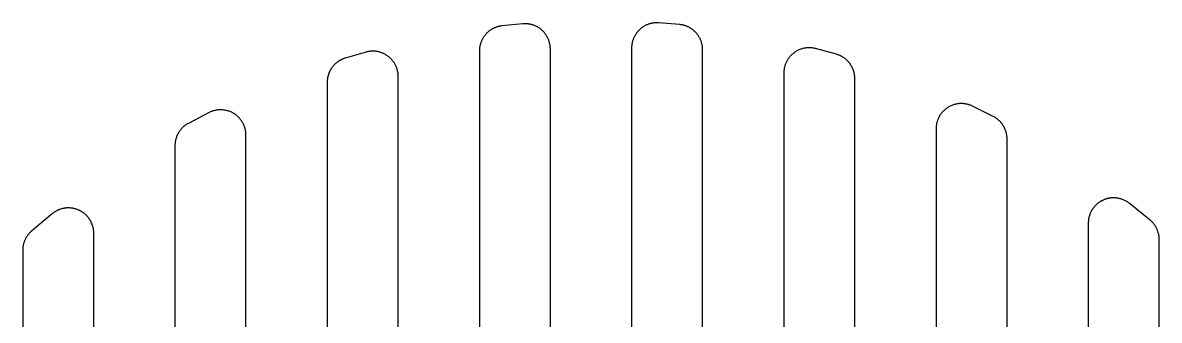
# Model space of a CAD drawing. Extents: x -1153 to -755, y -14 to 479.
# Drawn here: x -1081.72 to -1059.32, y 25.67 to 31.53 of the extents above; entities that cross this region are included whole.
import ezdxf

# ---------------------------------------------------------------- set-up
doc = ezdxf.new("R2010")
doc.units = 0
doc.layers.add('000__杂项', color=18, linetype='CONTINUOUS')

msp = doc.modelspace()

# ---------------------------------------------------------------- linework, layer by layer
at = {"layer": '000__杂项'}
for points in [[(-1071.863, 31.512), (-1072.275, 31.471), (-1072.286, 31.47), (-1072.296, 31.468), (-1072.307, 31.467), (-1072.317, 31.465), (-1072.328, 31.463), (-1072.338, 31.46), (-1072.349, 31.457), (-1072.36, 31.455), (-1072.37, 31.451), (-1072.381, 31.448), (-1072.391, 31.444), (-1072.402, 31.44), (-1072.412, 31.436), (-1072.423, 31.431), (-1072.433, 31.427), (-1072.444, 31.422), (-1072.454, 31.416), (-1072.464, 31.411), (-1072.474, 31.405), (-1072.484, 31.399), (-1072.494, 31.393), (-1072.504, 31.386), (-1072.513, 31.379), (-1072.523, 31.372), (-1072.532, 31.365), (-1072.541, 31.358), (-1072.551, 31.35), (-1072.559, 31.342), (-1072.568, 31.334), (-1072.577, 31.325), (-1072.585, 31.317), (-1072.593, 31.308), (-1072.601, 31.299), (-1072.608, 31.29), (-1072.616, 31.28), (-1072.623, 31.271), (-1072.63, 31.261), (-1072.637, 31.251), (-1072.643, 31.241), (-1072.649, 31.231), (-1072.655, 31.221), (-1072.661, 31.211), (-1072.666, 31.2), (-1072.672, 31.19), (-1072.676, 31.179), (-1072.681, 31.168), (-1072.685, 31.158), (-1072.69, 31.147), (-1072.693, 31.136), (-1072.697, 31.125), (-1072.7, 31.114), (-1072.703, 31.103), (-1072.706, 31.092), (-1072.709, 31.082), (-1072.711, 31.071), (-1072.713, 31.06), (-1072.715, 31.049), (-1072.716, 31.038), (-1072.718, 31.027), (-1072.719, 31.017), (-1072.719, 31.006), (-1072.72, 30.995), (-1072.72, 30.985), (-1072.72, 30.974)], [(-1071.32, 31.014), (-1071.32, 31.025), (-1071.321, 31.037), (-1071.322, 31.049), (-1071.323, 31.061), (-1071.324, 31.073), (-1071.325, 31.085), (-1071.327, 31.097), (-1071.329, 31.109), (-1071.332, 31.121), (-1071.335, 31.133), (-1071.338, 31.145), (-1071.342, 31.158), (-1071.345, 31.17), (-1071.35, 31.182), (-1071.354, 31.194), (-1071.359, 31.206), (-1071.364, 31.218), (-1071.37, 31.23), (-1071.376, 31.242), (-1071.382, 31.254), (-1071.389, 31.266), (-1071.395, 31.277), (-1071.403, 31.289), (-1071.41, 31.3), (-1071.418, 31.311), (-1071.427, 31.322), (-1071.435, 31.332), (-1071.444, 31.343), (-1071.453, 31.353), (-1071.463, 31.363), (-1071.472, 31.373), (-1071.482, 31.382), (-1071.493, 31.391), (-1071.503, 31.4), (-1071.514, 31.409), (-1071.525, 31.417), (-1071.536, 31.425), (-1071.547, 31.432), (-1071.559, 31.44), (-1071.57, 31.447), (-1071.582, 31.453), (-1071.594, 31.46), (-1071.606, 31.466), (-1071.619, 31.471), (-1071.631, 31.476), (-1071.643, 31.481), (-1071.656, 31.486), (-1071.668, 31.49), (-1071.681, 31.494), (-1071.693, 31.497), (-1071.706, 31.5), (-1071.718, 31.503), (-1071.731, 31.506), (-1071.743, 31.508), (-1071.755, 31.509), (-1071.768, 31.511), (-1071.78, 31.512), (-1071.792, 31.513), (-1071.804, 31.513), (-1071.816, 31.514), (-1071.828, 31.514), (-1071.84, 31.513), (-1071.852, 31.513), (-1071.863, 31.512)], [(-1068.773, 31.498), (-1069.185, 31.532), (-1069.196, 31.533), (-1069.208, 31.533), (-1069.22, 31.533), (-1069.232, 31.533), (-1069.243, 31.533), (-1069.255, 31.532), (-1069.268, 31.531), (-1069.28, 31.53), (-1069.292, 31.528), (-1069.304, 31.526), (-1069.317, 31.524), (-1069.329, 31.521), (-1069.341, 31.519), (-1069.354, 31.515), (-1069.366, 31.512), (-1069.378, 31.508), (-1069.391, 31.503), (-1069.403, 31.499), (-1069.415, 31.494), (-1069.427, 31.489), (-1069.439, 31.483), (-1069.451, 31.477), (-1069.463, 31.471), (-1069.474, 31.464), (-1069.486, 31.457), (-1069.497, 31.45), (-1069.508, 31.442), (-1069.519, 31.434), (-1069.53, 31.426), (-1069.541, 31.417), (-1069.551, 31.408), (-1069.561, 31.399), (-1069.571, 31.39), (-1069.581, 31.38), (-1069.59, 31.37), (-1069.599, 31.36), (-1069.608, 31.35), (-1069.616, 31.339), (-1069.624, 31.328), (-1069.632, 31.317), (-1069.639, 31.306), (-1069.646, 31.295), (-1069.653, 31.283), (-1069.66, 31.272), (-1069.666, 31.26), (-1069.672, 31.248), (-1069.677, 31.237), (-1069.682, 31.225), (-1069.687, 31.213), (-1069.692, 31.2), (-1069.696, 31.188), (-1069.7, 31.176), (-1069.703, 31.164), (-1069.706, 31.152), (-1069.709, 31.14), (-1069.711, 31.128), (-1069.714, 31.116), (-1069.715, 31.104), (-1069.717, 31.092), (-1069.718, 31.08), (-1069.719, 31.068), (-1069.72, 31.056), (-1069.72, 31.045), (-1069.72, 31.033)], [(-1068.32, 31), (-1068.32, 31.011), (-1068.321, 31.021), (-1068.321, 31.032), (-1068.322, 31.043), (-1068.323, 31.054), (-1068.325, 31.064), (-1068.326, 31.075), (-1068.328, 31.086), (-1068.33, 31.097), (-1068.332, 31.108), (-1068.335, 31.119), (-1068.338, 31.13), (-1068.341, 31.141), (-1068.344, 31.152), (-1068.348, 31.163), (-1068.352, 31.174), (-1068.356, 31.185), (-1068.36, 31.196), (-1068.365, 31.207), (-1068.37, 31.217), (-1068.375, 31.228), (-1068.381, 31.239), (-1068.387, 31.249), (-1068.393, 31.259), (-1068.399, 31.269), (-1068.406, 31.28), (-1068.413, 31.289), (-1068.42, 31.299), (-1068.427, 31.309), (-1068.435, 31.318), (-1068.442, 31.327), (-1068.45, 31.336), (-1068.459, 31.345), (-1068.467, 31.354), (-1068.476, 31.362), (-1068.485, 31.37), (-1068.494, 31.378), (-1068.503, 31.386), (-1068.512, 31.394), (-1068.522, 31.401), (-1068.531, 31.408), (-1068.541, 31.415), (-1068.551, 31.421), (-1068.561, 31.428), (-1068.571, 31.434), (-1068.582, 31.439), (-1068.592, 31.445), (-1068.602, 31.45), (-1068.613, 31.455), (-1068.623, 31.46), (-1068.634, 31.464), (-1068.645, 31.468), (-1068.655, 31.472), (-1068.666, 31.476), (-1068.677, 31.479), (-1068.688, 31.482), (-1068.698, 31.485), (-1068.709, 31.488), (-1068.72, 31.49), (-1068.731, 31.492), (-1068.741, 31.494), (-1068.752, 31.495), (-1068.762, 31.497), (-1068.773, 31.498)], [(-1074.954, 30.955), (-1075.366, 30.836), (-1075.375, 30.833), (-1075.384, 30.83), (-1075.393, 30.827), (-1075.401, 30.823), (-1075.41, 30.82), (-1075.419, 30.816), (-1075.428, 30.812), (-1075.437, 30.808), (-1075.446, 30.804), (-1075.454, 30.799), (-1075.463, 30.794), (-1075.471, 30.79), (-1075.48, 30.785), (-1075.488, 30.779), (-1075.497, 30.774), (-1075.505, 30.768), (-1075.513, 30.762), (-1075.521, 30.756), (-1075.529, 30.75), (-1075.537, 30.744), (-1075.545, 30.737), (-1075.553, 30.731), (-1075.56, 30.724), (-1075.568, 30.717), (-1075.575, 30.71), (-1075.582, 30.702), (-1075.589, 30.695), (-1075.596, 30.687), (-1075.603, 30.679), (-1075.609, 30.671), (-1075.616, 30.663), (-1075.622, 30.655), (-1075.628, 30.647), (-1075.634, 30.638), (-1075.64, 30.63), (-1075.645, 30.621), (-1075.651, 30.612), (-1075.656, 30.603), (-1075.661, 30.594), (-1075.665, 30.585), (-1075.67, 30.576), (-1075.674, 30.567), (-1075.679, 30.557), (-1075.683, 30.548), (-1075.686, 30.539), (-1075.69, 30.529), (-1075.693, 30.52), (-1075.696, 30.51), (-1075.699, 30.5), (-1075.702, 30.491), (-1075.705, 30.481), (-1075.707, 30.472), (-1075.709, 30.462), (-1075.711, 30.452), (-1075.713, 30.443), (-1075.715, 30.433), (-1075.716, 30.423), (-1075.717, 30.414), (-1075.718, 30.404), (-1075.719, 30.395), (-1075.72, 30.385), (-1075.72, 30.376), (-1075.72, 30.367), (-1075.72, 30.357)], [(-1074.32, 30.473), (-1074.321, 30.486), (-1074.321, 30.499), (-1074.322, 30.511), (-1074.323, 30.524), (-1074.324, 30.537), (-1074.326, 30.55), (-1074.329, 30.564), (-1074.331, 30.577), (-1074.334, 30.59), (-1074.338, 30.604), (-1074.341, 30.617), (-1074.346, 30.631), (-1074.35, 30.644), (-1074.355, 30.657), (-1074.361, 30.671), (-1074.367, 30.684), (-1074.373, 30.697), (-1074.38, 30.71), (-1074.387, 30.723), (-1074.395, 30.736), (-1074.403, 30.749), (-1074.411, 30.761), (-1074.42, 30.773), (-1074.43, 30.785), (-1074.439, 30.797), (-1074.449, 30.809), (-1074.46, 30.82), (-1074.471, 30.831), (-1074.482, 30.842), (-1074.494, 30.852), (-1074.505, 30.862), (-1074.518, 30.871), (-1074.53, 30.881), (-1074.543, 30.889), (-1074.556, 30.898), (-1074.569, 30.906), (-1074.583, 30.913), (-1074.596, 30.92), (-1074.61, 30.927), (-1074.624, 30.933), (-1074.638, 30.939), (-1074.652, 30.944), (-1074.667, 30.949), (-1074.681, 30.954), (-1074.695, 30.958), (-1074.71, 30.961), (-1074.724, 30.964), (-1074.739, 30.967), (-1074.753, 30.969), (-1074.767, 30.971), (-1074.782, 30.972), (-1074.796, 30.973), (-1074.81, 30.973), (-1074.824, 30.973), (-1074.838, 30.973), (-1074.851, 30.973), (-1074.865, 30.971), (-1074.878, 30.97), (-1074.891, 30.968), (-1074.904, 30.966), (-1074.917, 30.964), (-1074.929, 30.961), (-1074.942, 30.959), (-1074.954, 30.955)], [(-1072.72, 30.974), (-1072.72, -1.974)], [(-1071.32, -2.014), (-1071.32, 31.014)], [(-1069.72, 31.033), (-1069.72, -2.033)], [(-1068.32, -2), (-1068.32, 31)], [(-1065.682, 30.912), (-1066.094, 31.025), (-1066.106, 31.027), (-1066.119, 31.03), (-1066.131, 31.033), (-1066.144, 31.035), (-1066.157, 31.037), (-1066.17, 31.038), (-1066.183, 31.039), (-1066.197, 31.04), (-1066.21, 31.041), (-1066.224, 31.041), (-1066.238, 31.04), (-1066.252, 31.04), (-1066.266, 31.039), (-1066.28, 31.037), (-1066.294, 31.035), (-1066.308, 31.033), (-1066.322, 31.03), (-1066.337, 31.027), (-1066.351, 31.023), (-1066.365, 31.019), (-1066.379, 31.015), (-1066.394, 31.01), (-1066.408, 31.004), (-1066.421, 30.998), (-1066.435, 30.992), (-1066.449, 30.985), (-1066.462, 30.978), (-1066.476, 30.971), (-1066.489, 30.963), (-1066.501, 30.954), (-1066.514, 30.945), (-1066.526, 30.936), (-1066.538, 30.927), (-1066.55, 30.917), (-1066.561, 30.906), (-1066.572, 30.896), (-1066.583, 30.885), (-1066.593, 30.874), (-1066.603, 30.862), (-1066.613, 30.851), (-1066.622, 30.839), (-1066.631, 30.826), (-1066.639, 30.814), (-1066.647, 30.801), (-1066.655, 30.789), (-1066.662, 30.776), (-1066.668, 30.763), (-1066.675, 30.75), (-1066.68, 30.736), (-1066.686, 30.723), (-1066.691, 30.71), (-1066.695, 30.697), (-1066.7, 30.683), (-1066.703, 30.67), (-1066.707, 30.657), (-1066.71, 30.643), (-1066.712, 30.63), (-1066.714, 30.617), (-1066.716, 30.604), (-1066.718, 30.591), (-1066.719, 30.578), (-1066.72, 30.566), (-1066.72, 30.553), (-1066.72, 30.541)], [(-1065.32, 30.431), (-1065.32, 30.441), (-1065.321, 30.45), (-1065.321, 30.46), (-1065.322, 30.469), (-1065.323, 30.479), (-1065.324, 30.488), (-1065.325, 30.498), (-1065.326, 30.508), (-1065.328, 30.518), (-1065.33, 30.527), (-1065.332, 30.537), (-1065.334, 30.547), (-1065.336, 30.557), (-1065.339, 30.566), (-1065.342, 30.576), (-1065.345, 30.586), (-1065.348, 30.595), (-1065.352, 30.605), (-1065.355, 30.615), (-1065.359, 30.624), (-1065.363, 30.633), (-1065.367, 30.643), (-1065.372, 30.652), (-1065.377, 30.661), (-1065.381, 30.671), (-1065.387, 30.68), (-1065.392, 30.689), (-1065.397, 30.698), (-1065.403, 30.706), (-1065.409, 30.715), (-1065.415, 30.724), (-1065.421, 30.732), (-1065.427, 30.74), (-1065.434, 30.748), (-1065.441, 30.756), (-1065.447, 30.764), (-1065.455, 30.772), (-1065.462, 30.78), (-1065.469, 30.787), (-1065.476, 30.794), (-1065.484, 30.801), (-1065.492, 30.808), (-1065.5, 30.815), (-1065.508, 30.821), (-1065.516, 30.828), (-1065.524, 30.834), (-1065.532, 30.84), (-1065.541, 30.846), (-1065.549, 30.851), (-1065.558, 30.857), (-1065.566, 30.862), (-1065.575, 30.867), (-1065.584, 30.872), (-1065.592, 30.876), (-1065.601, 30.881), (-1065.61, 30.885), (-1065.619, 30.889), (-1065.628, 30.893), (-1065.637, 30.896), (-1065.646, 30.9), (-1065.655, 30.903), (-1065.664, 30.906), (-1065.673, 30.909), (-1065.682, 30.912)], [(-1074.32, -1.473), (-1074.32, 30.473)], [(-1066.72, 30.541), (-1066.72, -1.541)], [(-1075.72, 30.357), (-1075.72, -1.357)], [(-1065.32, -1.431), (-1065.32, 30.431)], [(-1077.32, 29.319), (-1077.321, 29.332), (-1077.321, 29.346), (-1077.322, 29.36), (-1077.323, 29.374), (-1077.325, 29.388), (-1077.327, 29.402), (-1077.33, 29.416), (-1077.333, 29.431), (-1077.337, 29.445), (-1077.341, 29.46), (-1077.345, 29.474), (-1077.35, 29.489), (-1077.356, 29.503), (-1077.362, 29.518), (-1077.368, 29.533), (-1077.375, 29.547), (-1077.383, 29.561), (-1077.391, 29.576), (-1077.4, 29.59), (-1077.409, 29.603), (-1077.419, 29.617), (-1077.429, 29.63), (-1077.44, 29.644), (-1077.451, 29.656), (-1077.463, 29.669), (-1077.475, 29.681), (-1077.488, 29.693), (-1077.501, 29.704), (-1077.515, 29.715), (-1077.529, 29.725), (-1077.543, 29.735), (-1077.558, 29.744), (-1077.573, 29.753), (-1077.588, 29.762), (-1077.603, 29.769), (-1077.619, 29.777), (-1077.635, 29.783), (-1077.651, 29.79), (-1077.668, 29.795), (-1077.684, 29.8), (-1077.701, 29.804), (-1077.717, 29.808), (-1077.734, 29.811), (-1077.75, 29.814), (-1077.767, 29.816), (-1077.783, 29.818), (-1077.8, 29.819), (-1077.816, 29.819), (-1077.832, 29.819), (-1077.848, 29.818), (-1077.864, 29.817), (-1077.879, 29.815), (-1077.894, 29.813), (-1077.909, 29.811), (-1077.924, 29.808), (-1077.939, 29.805), (-1077.953, 29.801), (-1077.967, 29.797), (-1077.981, 29.793), (-1077.994, 29.788), (-1078.007, 29.783), (-1078.02, 29.777), (-1078.032, 29.772), (-1078.044, 29.766)], [(-1062.592, 29.688), (-1063.004, 29.892), (-1063.016, 29.898), (-1063.028, 29.903), (-1063.041, 29.908), (-1063.054, 29.913), (-1063.068, 29.918), (-1063.081, 29.922), (-1063.095, 29.926), (-1063.109, 29.929), (-1063.124, 29.932), (-1063.139, 29.935), (-1063.154, 29.937), (-1063.169, 29.939), (-1063.184, 29.94), (-1063.2, 29.941), (-1063.216, 29.942), (-1063.232, 29.941), (-1063.248, 29.941), (-1063.264, 29.94), (-1063.28, 29.938), (-1063.297, 29.936), (-1063.313, 29.933), (-1063.329, 29.93), (-1063.346, 29.926), (-1063.362, 29.921), (-1063.378, 29.916), (-1063.394, 29.91), (-1063.41, 29.904), (-1063.426, 29.897), (-1063.441, 29.89), (-1063.457, 29.882), (-1063.472, 29.874), (-1063.487, 29.865), (-1063.501, 29.855), (-1063.515, 29.845), (-1063.529, 29.835), (-1063.542, 29.824), (-1063.555, 29.813), (-1063.568, 29.801), (-1063.58, 29.789), (-1063.591, 29.777), (-1063.602, 29.764), (-1063.613, 29.751), (-1063.623, 29.738), (-1063.633, 29.724), (-1063.642, 29.71), (-1063.65, 29.697), (-1063.659, 29.682), (-1063.666, 29.668), (-1063.673, 29.654), (-1063.68, 29.639), (-1063.686, 29.625), (-1063.691, 29.61), (-1063.696, 29.596), (-1063.7, 29.581), (-1063.704, 29.567), (-1063.708, 29.553), (-1063.711, 29.538), (-1063.714, 29.524), (-1063.716, 29.51), (-1063.717, 29.496), (-1063.719, 29.482), (-1063.72, 29.468), (-1063.72, 29.455), (-1063.72, 29.442)], [(-1078.044, 29.766), (-1078.456, 29.552), (-1078.47, 29.545), (-1078.484, 29.536), (-1078.498, 29.527), (-1078.512, 29.518), (-1078.525, 29.508), (-1078.538, 29.498), (-1078.551, 29.487), (-1078.564, 29.475), (-1078.576, 29.463), (-1078.587, 29.451), (-1078.599, 29.438), (-1078.61, 29.425), (-1078.62, 29.412), (-1078.631, 29.398), (-1078.64, 29.383), (-1078.649, 29.369), (-1078.658, 29.354), (-1078.666, 29.338), (-1078.674, 29.323), (-1078.681, 29.307), (-1078.687, 29.291), (-1078.693, 29.275), (-1078.698, 29.259), (-1078.703, 29.243), (-1078.707, 29.226), (-1078.711, 29.21), (-1078.714, 29.193), (-1078.716, 29.177), (-1078.718, 29.16), (-1078.719, 29.144), (-1078.72, 29.128), (-1078.72, 29.112)], [(-1062.32, 29.243), (-1062.321, 29.259), (-1062.321, 29.276), (-1062.323, 29.292), (-1062.325, 29.309), (-1062.327, 29.326), (-1062.33, 29.342), (-1062.334, 29.359), (-1062.338, 29.376), (-1062.343, 29.392), (-1062.349, 29.409), (-1062.355, 29.425), (-1062.358, 29.433), (-1062.361, 29.441), (-1062.365, 29.449), (-1062.369, 29.457), (-1062.372, 29.465), (-1062.376, 29.473), (-1062.38, 29.481), (-1062.385, 29.488), (-1062.389, 29.496), (-1062.394, 29.503), (-1062.398, 29.511), (-1062.403, 29.518), (-1062.408, 29.525), (-1062.413, 29.533), (-1062.418, 29.54), (-1062.423, 29.547), (-1062.429, 29.554), (-1062.434, 29.561), (-1062.44, 29.567), (-1062.446, 29.574), (-1062.457, 29.587), (-1062.469, 29.599), (-1062.482, 29.611), (-1062.495, 29.622), (-1062.508, 29.633), (-1062.521, 29.644), (-1062.535, 29.653), (-1062.549, 29.663), (-1062.563, 29.672), (-1062.577, 29.68), (-1062.592, 29.688)], [(-1063.72, 29.442), (-1063.72, -0.442)], [(-1077.32, -0.319), (-1077.32, 29.319)], [(-1062.32, -0.243), (-1062.32, 29.243)], [(-1078.72, 29.112), (-1078.72, -0.112)], [(-1059.501, 27.648), (-1059.913, 27.979), (-1059.925, 27.988), (-1059.936, 27.996), (-1059.949, 28.004), (-1059.961, 28.012), (-1059.974, 28.02), (-1059.988, 28.027), (-1060.002, 28.034), (-1060.016, 28.041), (-1060.031, 28.047), (-1060.046, 28.053), (-1060.062, 28.059), (-1060.078, 28.064), (-1060.094, 28.068), (-1060.111, 28.072), (-1060.12, 28.074), (-1060.128, 28.076), (-1060.137, 28.077), (-1060.146, 28.079), (-1060.154, 28.08), (-1060.163, 28.081), (-1060.172, 28.082), (-1060.181, 28.083), (-1060.19, 28.083), (-1060.2, 28.084), (-1060.209, 28.084), (-1060.218, 28.084), (-1060.227, 28.084), (-1060.237, 28.084), (-1060.246, 28.084), (-1060.255, 28.083), (-1060.265, 28.082), (-1060.274, 28.082), (-1060.283, 28.08), (-1060.293, 28.079), (-1060.302, 28.078), (-1060.312, 28.076), (-1060.321, 28.074), (-1060.33, 28.072), (-1060.34, 28.07), (-1060.349, 28.068), (-1060.359, 28.065), (-1060.368, 28.062), (-1060.377, 28.059), (-1060.386, 28.056), (-1060.395, 28.053), (-1060.404, 28.049), (-1060.413, 28.046), (-1060.422, 28.042), (-1060.431, 28.038), (-1060.44, 28.034), (-1060.449, 28.029), (-1060.457, 28.025), (-1060.466, 28.02), (-1060.474, 28.015), (-1060.483, 28.01), (-1060.491, 28.005), (-1060.499, 27.999), (-1060.507, 27.994), (-1060.515, 27.988), (-1060.523, 27.983), (-1060.53, 27.977), (-1060.538, 27.971), (-1060.545, 27.964), (-1060.552, 27.958), (-1060.56, 27.952), (-1060.566, 27.945), (-1060.573, 27.939), (-1060.58, 27.932), (-1060.586, 27.925), (-1060.593, 27.918), (-1060.599, 27.911), (-1060.605, 27.904), (-1060.611, 27.897), (-1060.617, 27.889), (-1060.622, 27.882), (-1060.628, 27.875), (-1060.633, 27.867), (-1060.638, 27.86), (-1060.643, 27.852), (-1060.647, 27.844), (-1060.652, 27.837), (-1060.657, 27.829), (-1060.661, 27.821), (-1060.665, 27.813), (-1060.669, 27.805), (-1060.673, 27.798), (-1060.68, 27.782), (-1060.686, 27.766), (-1060.692, 27.75), (-1060.697, 27.735), (-1060.702, 27.719), (-1060.706, 27.703), (-1060.71, 27.688), (-1060.713, 27.673), (-1060.715, 27.657), (-1060.717, 27.642), (-1060.718, 27.628), (-1060.72, 27.613), (-1060.72, 27.599), (-1060.72, 27.584)], [(-1080.32, 27.386), (-1080.321, 27.4), (-1080.321, 27.415), (-1080.322, 27.429), (-1080.324, 27.444), (-1080.326, 27.459), (-1080.328, 27.475), (-1080.331, 27.49), (-1080.335, 27.506), (-1080.339, 27.521), (-1080.344, 27.537), (-1080.349, 27.553), (-1080.355, 27.569), (-1080.362, 27.585), (-1080.369, 27.601), (-1080.373, 27.609), (-1080.377, 27.616), (-1080.381, 27.624), (-1080.385, 27.632), (-1080.39, 27.64), (-1080.394, 27.648), (-1080.399, 27.655), (-1080.404, 27.663), (-1080.409, 27.671), (-1080.415, 27.678), (-1080.42, 27.686), (-1080.426, 27.693), (-1080.431, 27.7), (-1080.437, 27.708), (-1080.444, 27.715), (-1080.45, 27.722), (-1080.456, 27.729), (-1080.463, 27.736), (-1080.47, 27.742), (-1080.477, 27.749), (-1080.484, 27.756), (-1080.491, 27.762), (-1080.498, 27.768), (-1080.506, 27.775), (-1080.513, 27.781), (-1080.521, 27.787), (-1080.529, 27.792), (-1080.537, 27.798), (-1080.545, 27.803), (-1080.553, 27.809), (-1080.562, 27.814), (-1080.57, 27.819), (-1080.579, 27.824), (-1080.587, 27.828), (-1080.596, 27.833), (-1080.605, 27.837), (-1080.614, 27.841), (-1080.623, 27.845), (-1080.632, 27.849), (-1080.641, 27.853), (-1080.65, 27.856), (-1080.66, 27.86), (-1080.669, 27.863), (-1080.678, 27.866), (-1080.688, 27.868), (-1080.697, 27.871), (-1080.707, 27.873), (-1080.716, 27.875), (-1080.726, 27.877), (-1080.735, 27.879), (-1080.745, 27.88), (-1080.754, 27.882), (-1080.764, 27.883), (-1080.773, 27.884), (-1080.783, 27.885), (-1080.792, 27.885), (-1080.802, 27.886), (-1080.811, 27.886), (-1080.821, 27.886), (-1080.83, 27.886), (-1080.839, 27.886), (-1080.849, 27.885), (-1080.858, 27.885), (-1080.867, 27.884), (-1080.876, 27.883), (-1080.885, 27.882), (-1080.894, 27.881), (-1080.903, 27.879), (-1080.912, 27.878), (-1080.92, 27.876), (-1080.929, 27.874), (-1080.938, 27.872), (-1080.954, 27.868), (-1080.971, 27.863), (-1080.987, 27.858), (-1081.003, 27.852), (-1081.018, 27.845), (-1081.033, 27.839), (-1081.047, 27.832), (-1081.061, 27.824), (-1081.074, 27.817), (-1081.087, 27.809), (-1081.1, 27.801), (-1081.112, 27.792), (-1081.124, 27.784), (-1081.135, 27.775)], [(-1081.135, 27.775), (-1081.547, 27.431), (-1081.557, 27.422), (-1081.566, 27.413), (-1081.576, 27.404), (-1081.585, 27.394), (-1081.594, 27.384), (-1081.603, 27.374), (-1081.611, 27.364), (-1081.619, 27.353), (-1081.627, 27.342), (-1081.635, 27.331), (-1081.642, 27.32), (-1081.65, 27.308), (-1081.656, 27.297), (-1081.663, 27.285), (-1081.669, 27.273), (-1081.675, 27.26), (-1081.68, 27.248), (-1081.686, 27.235), (-1081.69, 27.222), (-1081.695, 27.21), (-1081.699, 27.197), (-1081.703, 27.184), (-1081.706, 27.17), (-1081.709, 27.157), (-1081.712, 27.144), (-1081.714, 27.131), (-1081.716, 27.118), (-1081.718, 27.104), (-1081.719, 27.091), (-1081.72, 27.078), (-1081.72, 27.065), (-1081.72, 27.052)], [(-1060.72, 27.584), (-1060.72, 1.416)], [(-1059.32, 27.263), (-1059.321, 27.277), (-1059.321, 27.29), (-1059.322, 27.303), (-1059.323, 27.317), (-1059.325, 27.33), (-1059.327, 27.344), (-1059.329, 27.357), (-1059.332, 27.371), (-1059.335, 27.384), (-1059.339, 27.398), (-1059.343, 27.411), (-1059.347, 27.424), (-1059.352, 27.437), (-1059.357, 27.45), (-1059.362, 27.463), (-1059.368, 27.476), (-1059.374, 27.489), (-1059.38, 27.501), (-1059.387, 27.513), (-1059.394, 27.525), (-1059.402, 27.537), (-1059.41, 27.548), (-1059.418, 27.56), (-1059.426, 27.571), (-1059.435, 27.581), (-1059.443, 27.592), (-1059.453, 27.602), (-1059.462, 27.612), (-1059.471, 27.621), (-1059.481, 27.631), (-1059.491, 27.64), (-1059.501, 27.648)], [(-1080.32, 1.614), (-1080.32, 27.386)], [(-1059.32, 1.737), (-1059.32, 27.263)], [(-1081.72, 27.052), (-1081.72, 1.948)]]:
    msp.add_lwpolyline(points, dxfattribs=at)

doc.saveas('drawing.dxf')
